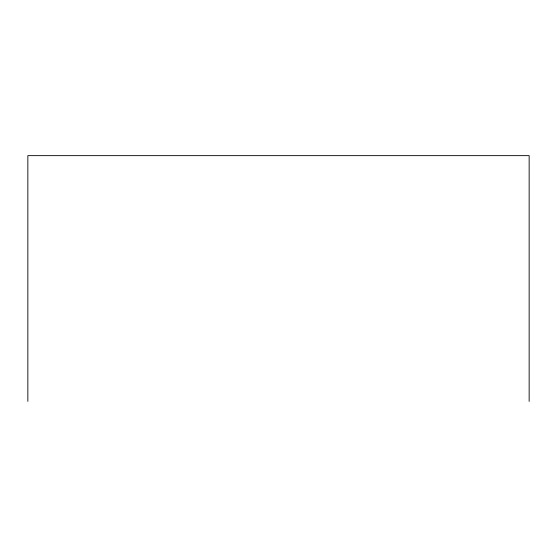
<?xml version="1.0" encoding="UTF-8"?>
<svg xmlns="http://www.w3.org/2000/svg" width="557" height="557" viewBox="0 0 557 557"><rect width="100%" height="100%" fill="white"/><g stroke="black" fill="none" stroke-linecap="round" stroke-linejoin="round"><path stroke-width="0.84" d="M529.15 401.36L529.15 155.64L27.85 155.64L27.85 401.36"/></g></svg>
